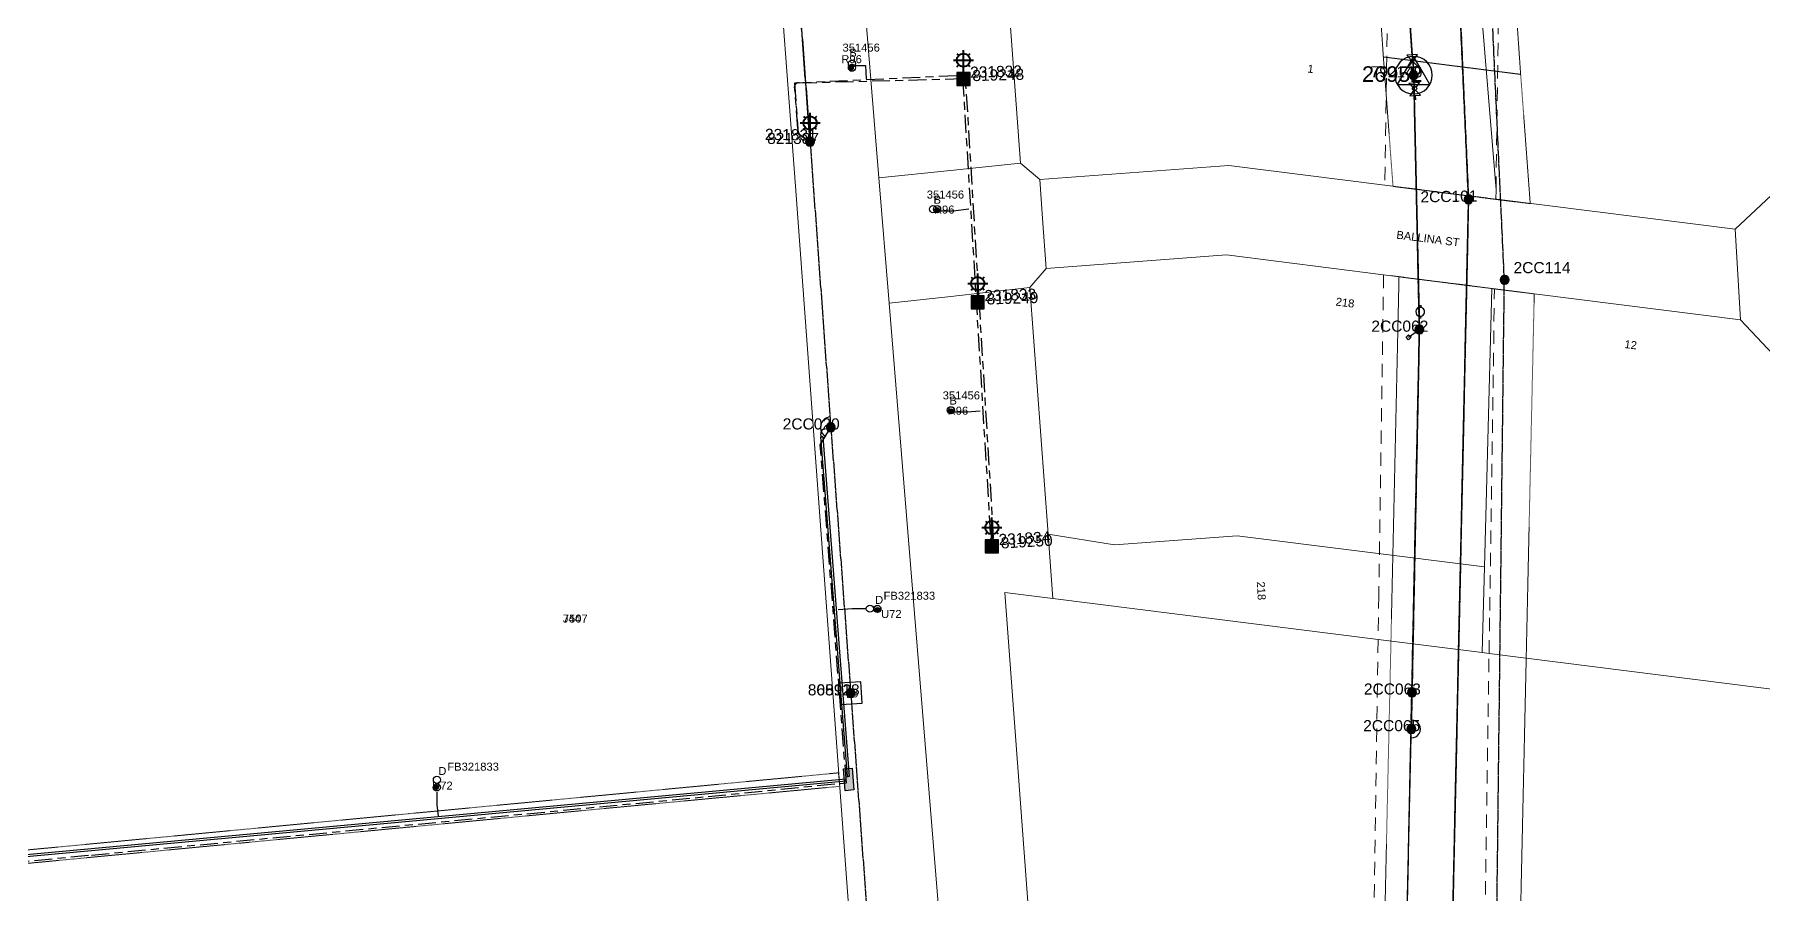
# Model space of a CAD drawing. Header units: metres. Extents: x 277863 to 282129, y 6130772 to 6135401.
# Drawn here: x 280905.7 to 281294.5, y 6133274.1 to 6133467.4 of the extents above; entities that cross this region are included whole.
import ezdxf
from ezdxf.enums import TextEntityAlignment as Align

# ---------------------------------------------------------------- set-up
doc = ezdxf.new("R2010")
doc.units = ezdxf.units.M
for name, pattern in [('Cable Exist OH', [1, 1, 0]), ('Cable Exist UG', [8.2, 4, -1.2, 1.8, -1.2]), ('Dash', [5, 3, -2]), ('HIDDEN', [0.375, 0.25, -0.125]), ('HIDDEN2', [0.1875, 0.125, -0.0625])]:
    doc.linetypes.add(name, pattern=pattern)
doc.layers.get('0').update_dxf_attribs({"color": 6})
for name, color, linetype, lineweight in [('Cadastre Easements_SP_EXT', 9, 'Continuous', 5), ('Cadastre Land Parcels_SP_EXT', 9, 'Continuous', 5), ('Cadastre Other Property_SP_EXT', 9, 'HIDDEN', 5), ('Cadastre Roads_SP_EXT', 9, 'Continuous', 5)]:
    doc.layers.add(name, color=color, linetype=linetype, lineweight=lineweight)
for name, color, linetype in [('Duct_SP_EXT', 7, 'Continuous'), ('Equip_LV_EXT', 7, 'Continuous'), ('Equip_SP_HV_EXT', 7, 'Continuous'), ('Equip_SP_LV_EXT', 7, 'Continuous'), ('Equip_SP_SL_EXT', 7, 'Continuous'), ('Mains_HV_EXT', 7, 'Continuous'), ('Mains_LV_EXT', 7, 'Continuous'), ('Mains_SL_EXT', 7, 'Continuous'), ('Mains_TR_EXT', 7, 'Continuous'), ('Services_SP_EXT', 7, 'Continuous'), ('Sub_SP_TR_HV_LV_EXT', 7, 'Continuous'), ('SupportsOH_SP_TR_HV_LV_SL_EXT', 7, 'Continuous'), ('SupportsUG_SP_HV_EXT', 7, 'Continuous'), ('SupportsUG_SP_LV_SL_EXT', 7, 'Continuous'), ('Trench_SP_EXT', 7, 'Continuous')]:
    doc.layers.add(name, color=color, linetype=linetype)
doc.styles.add('COLUMN_LABEL', font='arial.ttf')
doc.styles.add('iecARIAL', font='arial.ttf', dxfattribs={"height": 2})
doc.styles.add('PIT_LABEL', font='arial.ttf')
doc.styles.add('POLE_LABEL', font='arial.ttf')
doc.styles.get("Standard").update_dxf_attribs({"font": 'arial.ttf'})

# ---------------------------------------------------------------- blocks, each defined once
blk = doc.blocks.new('SUB_POLE_EXT')
blk.add_wipeout([(0, 4.22), (0.42, 4.2), (0.83, 4.14), (1.21, 4.05), (1.62, 3.9), (1.99, 3.72), (2.35, 3.51), (2.68, 3.26), (2.99, 2.99), (3.28, 2.66), (3.52, 2.34), (3.76, 1.92), (3.9, 1.62), (4.04, 1.23), (4.18, 0.63), (4.22, 0), (4.18, -0.61), (4.06, -1.15), (3.9, -1.62), (3.58, -2.24), (3.22, -2.73), (2.97, -3.01), (2.68, -3.26), (2.36, -3.5), (2, -3.72), (1.64, -3.89), (1.25, -4.03), (0.82, -4.14), (0.42, -4.2), (0, -4.22), (-0.41, -4.2), (-0.8, -4.15), (-1.21, -4.05), (-1.62, -3.9), (-1.99, -3.73), (-2.35, -3.51), (-2.68, -3.26), (-2.96, -3.02), (-3.23, -2.72), (-3.51, -2.35), (-3.71, -2.01), (-3.91, -1.6), (-4.05, -1.21), (-4.16, -0.76), (-4.22, -0.14), (-4.21, 0.39), (-4.14, 0.83), (-4.03, 1.27), (-3.9, 1.63), (-3.71, 2.02), (-3.5, 2.37), (-3.28, 2.67), (-2.99, 2.99), (-2.68, 3.27), (-2.33, 3.52), (-1.98, 3.73), (-1.63, 3.9), (-1.2, 4.05), (-0.78, 4.15), (-0.4, 4.21)])
blk.add_line((2.16, 0.48), (2.16, 0.48, 0))
blk.add_lwpolyline([(-4.22, 0, 1), (4.22, 0, 1)], format="xyb", close=True)
blk.add_lwpolyline([(2.14, 0.52), (0, 4.22), (-3.66, -2.11), (3.66, -2.11)], close=True)
for tag, height, flags, p in [('STREET_CODE', 0.2, 9, (1.5, 0)), ('ASSET_NUM', 3.5, 8, (2, 2)), ('CONSTRUCTED_VOLTAGE', 0.2, 9, (1.5, -0.2)), ('OPERATING_VOLTAGE', 0.2, 9, (1.5, -0.6)), ('OPERATED_BY', 0.2, 9, (1.5, -0.8)), ('ORIENTATION', 0.2, 9, (1.5, -1.2)), ('OWNED_BY', 0.2, 9, (1.5, -1.4)), ('SECONDARY_VOLTAGE', 0.2, 9, (1.5, -1.6)), ('STATE', 0.2, 9, (1.5, -1.8)), ('SUBSTATION_TYPE', 0.2, 9, (1.5, -2)), ('STREETNAME', 0.2, 9, (1.5, -2.8)), ('SUBURB', 0.2, 9, (1.5, -3)), ('Z', 0.2, 1, (1.5, -3.4)), ('NO_PHASES', 0.2, 9, (1.5, -0.4)), ('MAINTAINED_BY', 0.2, 9, (1.5, -1)), ('USAGE', 0.2, 9, (1.5, -2.2)), ('LEGEND', 0.2, 9, (1.5, -2.4)), ('LOCATION', 0.2, 9, (1.5, -2.6)), ('NOTES', 0.2, 9, (1.5, -3.2))]:
    blk.add_attdef(tag, text='', height=height, dxfattribs=dict(flags=flags)).set_placement(p, align=Align.MIDDLE_LEFT)
blk = doc.blocks.new('COLUMN_EXT')
blk.add_hatch(color=256).paths.add_polyline_path([(-1.49, 1.48), (-1.49, -1.49), (1.48, -1.49), (1.48, 1.48)])
blk.add_lwpolyline([(-1.49, -1.49), (1.48, -1.49), (1.48, 1.48), (-1.49, 1.48)], close=True)
for tag, height, style, flags, p in [('STRUCTURE_PLANT_NUMBER', 0.2, 'POLE_LABEL', 9, (1.81, 0.03)), ('ASSET_NUM', 2.5, 'COLUMN_LABEL', 8, (2, 2)), ('STREET_CODE', 0.2, 'COLUMN_LABEL', 9, (1.81, -0.2))]:
    blk.add_attdef(tag, text='', height=height, dxfattribs=dict(style=style, flags=flags)).set_placement(p, align=Align.MIDDLE_LEFT)
at = {"flags": 1}
blk.add_attdef('Z', (1.81, -2.35), '', height=0.2, dxfattribs=at)
at = {"flags": 9}
for tag, p in [('COLUMN_TYPE', (1.81, -0.4)), ('OWNED_BY', (1.81, -0.6)), ('STATE', (1.81, -0.8)), ('USAGE', (1.81, -1)), ('STREETNAME', (1.81, -1.6)), ('SUBURB', (1.81, -1.8)), ('LEGEND', (1.81, -1.2)), ('LOCATION', (1.81, -1.4)), ('NOTES', (1.81, -2))]:
    blk.add_attdef(tag, text='', height=0.2, dxfattribs=at).set_placement(p, align=Align.MIDDLE_LEFT)
blk = doc.blocks.new('DUCT_EXT')
blk.add_circle((0, 0.8), 0.8)
at = {"flags": 1}
blk.add_attdef('Z', (0, 0), '', height=0.2, dxfattribs=at)
at = {"flags": 9}
for tag, p in [('DUCT_CODE', (0, 0)), ('XSECT_TYPE', (0, -0.2)), ('STATE', (0, -0.6)), ('FB_REFERENCE', (0, -0.4)), ('NOTES', (0, -0.8))]:
    blk.add_attdef(tag, text='', height=0.2, dxfattribs=at).set_placement(p, align=Align.MIDDLE_LEFT)
blk = doc.blocks.new('LV_OH_LINKS_OPEN_EXT')
for p, q in [((-0.17, 4.97), (-0.17, 5.46)), ((0.17, 4.97), (0.17, 5.46)), ((-0.17, 3), (-0.17, 2.5)), ((0.17, 3), (0.17, 2.5))]:
    blk.add_line(p, q)
blk.add_lwpolyline([(0, 2.99, 1), (0, 4.98, 1)], format="xyb", close=True)
at = {"flags": 9}
for tag, p in [('ACTUAL_STATUS', (0, 0)), ('CONSTRUCTED_VOLTAGE', (0, -0.2)), ('OPERATING_VOLTAGE', (0, -0.6)), ('ORIENTATION', (0, -0.8)), ('OWNED_BY', (0, -1)), ('STATE', (0, -1.2)), ('SWITCH_TYPE', (0, -1.4)), ('NO_PHASES', (0, -0.4)), ('USAGE', (0, -1.6)), ('LEGEND', (0, -1.8)), ('NOTES', (0, -2))]:
    blk.add_attdef(tag, text='', height=0.2, dxfattribs=at).set_placement(p, align=Align.MIDDLE_LEFT)
at = {"flags": 1}
blk.add_attdef('Z', (0, 0), '', height=0.2, dxfattribs=at)
blk = doc.blocks.new('LV_OH_LINKS_DISTFUSE_EXT')
for p, q in [((0, 0), (0.96, 0)), ((3.84, 0), (4.8, 0))]:
    blk.add_line(p, q)
blk.add_lwpolyline([(3.84, -1.2), (3.84, 1.2), (0.96, -1.2), (0.96, 1.2)], close=True)
at = {"flags": 9}
for tag, p in [('ACTUAL_STATUS', (0, 0)), ('CONSTRUCTED_VOLTAGE', (0, -0.2)), ('OPERATING_VOLTAGE', (0, -0.6)), ('ORIENTATION', (0, -0.8)), ('OWNED_BY', (0, -1)), ('STATE', (0, -1.2)), ('SWITCH_TYPE', (0, -1.4)), ('NO_PHASES', (0, -0.4)), ('USAGE', (0, -1.6)), ('NOTES', (0, -1.8))]:
    blk.add_attdef(tag, text='', height=0.2, dxfattribs=at).set_placement(p, align=Align.MIDDLE_LEFT)
at = {"flags": 1}
blk.add_attdef('Z', (0, 0), '', height=0.2, dxfattribs=at)
blk = doc.blocks.new('SL_LANTERN_EXT')
at = {"lineweight": 40}
for p, q in [((-2.25, 4.22), (2.25, 4.22)), ((-1.46, 5.68), (-1.06, 5.28)), ((0, 1.97), (0, 6.47)), ((1.46, 5.68), (1.06, 5.28)), ((-1.46, 2.76), (-1.06, 3.16)), ((0, 0), (0, 2.72)), ((1.46, 2.76), (1.06, 3.16))]:
    blk.add_line(p, q, dxfattribs=at)
blk.add_circle((0, 4.22), 1.5, dxfattribs=at)
at = {"style": 'iecARIAL', "flags": 8}
blk.add_attdef('ASSET_NUM', (1.5, 1.5), '', height=2.5, dxfattribs=at)
for tag, p, height, flags in [('OPERATING_VOLTAGE', (0.98, -1.65), 0.2, 9), ('ORIENTATION', (0.98, -1.85), 0.2, 9), ('OWNED_BY', (0.98, -2.05), 0.2, 9), ('STATE', (0.98, -2.25), 0.2, 9), ('CONSTRUCTED_VOLTAGE', (0.98, -0.65), 0.2, 9), ('CONTROL_TYPE', (0.98, -0.85), 0.2, 9), ('LANTERN_PURPOSE', (0.98, -1.05), 0.2, 9), ('LANTERN_TYPE', (0.98, -1.25), 0.2, 9), ('NO_PHASES', (0.98, -1.45), 0.2, 9), ('USAGE', (0.98, -2.45), 0.2, 9), ('CEXIST', (0.98, -2.65), 0.2, 9), ('CNEW', (0.98, -2.85), 0.2, 9), ('CNUMBER', (0.98, -3.05), 0.2, 9), ('CREMOVE', (0.98, -3.25), 0.2, 9), ('CREPLACE', (0.98, -3.45), 0.2, 9), ('LKINGHEIGHT', (0.98, -3.65), 0.2, 9), ('LBRACKET', (0.98, -3.85), 0.2, 9), ('LBRACKETVOCAB', (0.98, -4.05), 0.2, 9), ('LNUMBER', (2.18, -3.25), 2.5, 8), ('LCATEGORY', (0.98, -4.25), 0.2, 9), ('LCHARGE1', (0.98, -4.45), 0.2, 9), ('LCHARGE1PERCENT', (0.98, -4.65), 0.2, 9), ('LCHARGE2', (0.98, -4.85), 0.2, 9), ('LCHARGE2PERCENT', (0.98, -5.05), 0.2, 9), ('LCHARGE3', (0.98, -5.25), 0.2, 9), ('LCHARGE3PERCENT', (0.98, -5.45), 0.2, 9), ('LEXIST', (0.98, -5.65), 0.2, 9), ('LLAMP', (0.98, -5.85), 0.2, 9), ('LLAMPVOCAB', (0.98, -6.05), 0.2, 9), ('LMAST', (0.98, -6.25), 0.2, 9), ('LMASTVOCAB', (0.98, -6.45), 0.2, 9), ('LNEW', (0.98, -6.65), 0.2, 9), ('LANTNUMBER', (0.98, -6.85), 0.2, 9), ('LOUTREACH', (0.98, -7.25), 0.2, 9), ('LOUTREACHVOCAB', (0.98, -7.45), 0.2, 9), ('LRATECODE', (0.98, -7.65), 0.2, 9), ('LREMOVE', (0.98, -7.85), 0.2, 9), ('STREETNAME', (0.98, -9.25), 0.2, 9), ('SUBURB', (0.98, -9.45), 0.2, 1), ('LREPLACE', (0.98, -8.05), 0.2, 9), ('LTYPE', (0.98, -8.25), 0.2, 9), ('LTYPEVOCAB', (0.98, -8.45), 0.2, 9), ('LEGEND', (0.98, -8.65), 0.2, 9), ('LOCATION', (0.98, -8.85), 0.2, 9), ('NOTES', (0.98, -9.05), 0.2, 9)]:
    blk.add_attdef(tag, p, '', height=height, dxfattribs=dict(flags=flags))
blk = doc.blocks.new('CCP_EXT')
blk.add_wipeout([(0, 0.57), (0.57, 0), (0, -0.57), (-0.57, 0)])
blk.add_lwpolyline([(-0.57, 0), (0, 0.57), (0.57, 0), (0, -0.57), (-0.57, 0)])
at = {"flags": 1}
blk.add_attdef('Z', (0, 0), '', height=0.2, dxfattribs=at)
at = {"flags": 9}
for tag, p in [('CCP_TYPE', (0, 0)), ('CONSTRUCTED_VOLTAGE', (0, -0.2)), ('OPERATING_VOLTAGE', (0, -0.6)), ('ORIENTATION', (0, -0.8)), ('OWNED_BY', (0, -1)), ('STATE', (0, -1.8)), ('NO_PHASES', (0, -0.4)), ('USAGE', (0, -1.2)), ('LEGEND', (0, -1.4)), ('LIFE_SUPPORT', (0, -1.6)), ('NOTES', (0, -2))]:
    blk.add_attdef(tag, text='', height=0.2, dxfattribs=at).set_placement(p, align=Align.MIDDLE_LEFT)
blk = doc.blocks.new('POLE_EXT')
blk.add_hatch(color=256).paths.add_polyline_path([(-1, 0, 1), (1, 0, 1)])
blk.add_lwpolyline([(-1, 0, 1), (1, 0, 1)], format="xyb", close=True)
for tag, height, flags, p in [('pNumber', 2.5, 8, (-17.84, 2.07)), ('OWNED_BY', 0.2, 9, (1.35, -0.4)), ('SPECIAL_USE', 0.2, 9, (1.35, -0.8)), ('STATE', 0.2, 9, (1.35, -1)), ('cLV', 0.2, 9, (1.35, -1.4)), ('hDepth', 0.2, 9, (1.35, -1.6)), ('hDia', 0.2, 9, (1.35, -1.8)), ('cHV', 0.2, 9, (1.35, -2)), ('cLinedev', 0.2, 9, (1.35, -3.4)), ('pExisting', 0.2, 9, (1.35, -3.8)), ('PARENT', 0.2, 9, (1.35, -0.6)), ('USAGE', 0.2, 9, (1.35, -1.2)), ('LBRACKET', 0.2, 9, (1.35, -2.2)), ('LExisting', 0.2, 9, (1.35, -2.4)), ('LANTNUMBER', 0.2, 9, (1.35, -2.6)), ('LOther', 0.2, 9, (1.35, -2.8)), ('LRemove', 0.2, 9, (1.35, -3)), ('LEGEND', 0.2, 9, (1.35, -3.2)), ('LOCATION', 0.2, 9, (1.35, -3.6)), ('pFooting', 0.2, 9, (1.35, -4.4)), ('pNew', 0.2, 9, (1.35, -4.6)), ('pRelocate', 0.2, 9, (1.35, -5)), ('pRemove', 0.2, 9, (1.35, -5.2)), ('pReplace', 0.2, 9, (1.35, -5.4)), ('pStay', 0.2, 9, (1.35, -5.6)), ('pType', 0.2, 9, (1.35, -5.8)), ('cspan', 0.2, 9, (1.35, -6)), ('STREETNAME', 0.2, 9, (1.35, -6.2)), ('SUBURB', 0.2, 9, (1.35, -6.4)), ('OPERATED_BY', 0.2, 9, (1.36, -7.01)), ('PFNUMBER', 0.2, 9, (1.35, -4)), ('NEWPFNUMBER', 0.2, 9, (1.35, -4.2)), ('NOTES', 0.2, 9, (1.35, -6.6)), ('MAINTAINED_BY', 0.2, 9, (1.36, -6.81))]:
    blk.add_attdef(tag, text='', height=height, dxfattribs=dict(flags=flags)).set_placement(p, align=Align.MIDDLE_LEFT)
at = {"style": 'POLE_LABEL'}
for tag, height, flags, p in [('STRUCTURE_PLANT_NUMBER', 0.2, 9, (1.35, 0.03)), ('ASSET_NUM', 2.5, 8, (2, 2)), ('STREET_CODE', 0.2, 9, (1.35, -0.2))]:
    blk.add_attdef(tag, text='', height=height, dxfattribs=dict(at, flags=flags)).set_placement(p, align=Align.MIDDLE_LEFT)
at = {"flags": 1}
blk.add_attdef('Z', (1.35, -7.33), '', height=0.2, dxfattribs=at)
blk = doc.blocks.new('HV_LOAD_BREAK_EXT')
blk.add_lwpolyline([(-2.4, -2.4), (2.4, -2.4), (2.4, 2.4), (-2.4, 2.4)], close=True)
at = {"insert": (-1.1, 0.99), "char_height": 2, "width": 2.9628, "attachment_point": 1}
blk.add_mtext('{\\Fisocp|c0;LB}', dxfattribs=at)
for tag, height, flags, p in [('STREET_CODE', 0.2, 9, (1.5, 0)), ('ASSET_NUM', 2.5, 8, (2, 2)), ('ACTUAL_STATUS', 0.2, 9, (1.5, -0.2)), ('CONSTRUCTED_VOLTAGE', 0.2, 9, (1.5, -0.4)), ('OPERATING_VOLTAGE', 0.2, 9, (1.5, -0.8)), ('ORIENTATION', 0.2, 9, (1.5, -1)), ('OWNED_BY', 0.2, 9, (1.5, -1.2)), ('OPERATED_BY', 0.2, 9, (1.5, -1.4)), ('STATE', 0.2, 9, (1.5, -1.8)), ('SWITCH_TYPE', 0.2, 9, (1.5, -2)), ('STREETNAME', 0.2, 9, (1.5, -2.8)), ('SUBURB', 0.2, 9, (1.5, -3)), ('Z', 0.2, 1, (1.5, -3.6)), ('NO_PHASES', 0.2, 9, (1.5, -0.6)), ('MAINTAINED_BY', 0.2, 9, (1.5, -1.6)), ('USAGE', 0.2, 9, (1.5, -2.2)), ('LEGEND', 0.2, 9, (1.5, -2.4)), ('LOCATION', 0.2, 9, (1.5, -2.6)), ('NOTES', 0.2, 9, (1.5, -3.2)), ('LABEL_ALIGNMENT', 0.2, 9, (1.5, -3.4))]:
    blk.add_attdef(tag, text='', height=height, dxfattribs=dict(flags=flags)).set_placement(p, align=Align.MIDDLE_LEFT)
blk = doc.blocks.new('CABLE_LARGE_EXT')
h = blk.add_hatch(color=256)
edge = h.paths.add_edge_path()
edge.add_arc((0, 0.55), 0.55, 0, 360)
blk.add_circle((0, 0.55), 0.55)
at = {"flags": 1}
blk.add_attdef('Z', (0, 0), '', height=0.2, dxfattribs=at)
at = {"flags": 9}
for tag, p in [('COND_CODE', (0, 0)), ('STATE', (0, -0.4)), ('XSECT_SIZE', (0, -0.6)), ('FB_REFERENCE', (0, -0.2)), ('NOTES', (0, -0.8))]:
    blk.add_attdef(tag, text='', height=0.2, dxfattribs=at).set_placement(p, align=Align.MIDDLE_LEFT)
blk = doc.blocks.new('PIT_EXT')
blk.add_hatch(color=256).paths.add_polyline_path([(-2.47, 0.99), (2.47, 0.99), (2.47, -0.99), (-2.47, -0.99)])
at = {"lineweight": -3}
blk.add_lwpolyline([(-2.47, 0.99), (2.47, 0.99), (2.47, -0.99), (-2.47, -0.99)], close=True, dxfattribs=at)
at = {"flags": 1}
blk.add_attdef('Z', (0, 0), '', height=0.2, dxfattribs=at)
at = {"style": 'PIT_LABEL'}
for tag, height, flags, p in [('ASSET_NUM', 2.5, 8, (2, 2)), ('STREET_CODE', 0.2, 9, (0, -0.2))]:
    blk.add_attdef(tag, text='', height=height, dxfattribs=dict(at, flags=flags)).set_placement(p, align=Align.MIDDLE_LEFT)
at = {"flags": 9}
for tag, p in [('OWNED_BY', (0, -0.4)), ('STATE', (0, -0.6)), ('SUPPORT_TYPE', (0, -0.8)), ('USAGE', (0, -1)), ('LOCATION', (0, -1.2)), ('NOTES', (0, -1.4))]:
    blk.add_attdef(tag, text='', height=0.2, dxfattribs=at).set_placement(p, align=Align.MIDDLE_LEFT)

msp = doc.modelspace()

# ---------------------------------------------------------------- linework, layer by layer
at = {"layer": 'Cadastre Land Parcels_SP_EXT', "linetype": 'Continuous'}
msp.add_lwpolyline([(281088.89, 6133269.63), (281078.87, 6133404.83), (281076.76, 6133433.28), (281072.1, 6133496.08), (281071.63, 6133504.12), (281060.69, 6133505.5), (280916.88, 6133523.55), (280916.73, 6133523.36), (280856.05, 6133443.83)], dxfattribs=at)
for points in [[(281108.95, 6133271.11), (281097.87, 6133406.98), (281095.57, 6133435.22), (281090.15, 6133501.57), (281071.63, 6133504.12), (281072.1, 6133496.08), (281076.76, 6133433.28), (281078.87, 6133404.83), (281088.89, 6133269.63), (281108.95, 6133271.11)], [(281302.03, 6133436.71), (281299.59, 6133475.47), (281235.09, 6133483.6), (281230.13, 6133484.22), (281234.33, 6133432.51), (281234.3, 6133430.39), (281234.5, 6133430.36), (281288.08, 6133423.61), (281302.03, 6133436.71)], [(281233.43, 6133410.33), (281209.04, 6133413.4), (281173.75, 6133417.85), (281133.19, 6133414.84), (281129.5, 6133410.56), (281133.61, 6133355.06), (281148.56, 6133352.68), (281176.15, 6133354.72), (281231.73, 6133347.72), (281233.43, 6133410.33)], [(281305.17, 6133386.43), (281289.35, 6133403.29), (281233.99, 6133410.26), (281233.43, 6133410.33), (281231.73, 6133347.72), (281231.2, 6133328.43), (281232.77, 6133328.23), (281309.42, 6133318.57), (281305.17, 6133386.43)], [(281133.61, 6133355.06), (281134.68, 6133340.59), (281207.81, 6133331.38), (281231.2, 6133328.43), (281231.73, 6133347.72), (281176.15, 6133354.72), (281148.56, 6133352.68), (281133.61, 6133355.06)], [(281619.55, 6133279.51), (281422.02, 6133304.39), (281329.63, 6133316.03), (281309.42, 6133318.57), (281232.77, 6133328.23), (281231.2, 6133328.43), (281207.81, 6133331.38), (281134.68, 6133340.59), (281123.88, 6133341.95), (281130.16, 6133257.27), (281206.56, 6133247.65), (281231.52, 6133244.5), (281599.88, 6133198.09), (281619.55, 6133279.51)]]:
    msp.add_lwpolyline(points, close=True, dxfattribs=at)
at = {"layer": 'Cadastre Other Property_SP_EXT', "linetype": 'HIDDEN2'}
msp.add_lwpolyline([(280847.8, 6133275.71), (280951.53, 6133285.57), (281033.8, 6133293.39), (281086.76, 6133298.38), (281086.47, 6133301.41), (280989.79, 6133292.22), (280918.63, 6133285.46), (280817.55, 6133275.85)], dxfattribs=at)
at = {"layer": 'Cadastre Roads_SP_EXT', "linetype": 'Continuous'}
for points in [[(281111.64, 6133436.87), (281127.43, 6133438.49), (281123.03, 6133497.72), (281121.6, 6133516.82), (281121.18, 6133522.5), (281120.92, 6133525.91), (281119.32, 6133547.35), (281115.63, 6133596.98), (281111.94, 6133646.61), (281108.25, 6133696.24), (281104.8, 6133742.6), (281085.62, 6133734.38), (281075.55, 6133730.07), (281090.15, 6133501.57), (281095.57, 6133435.22), (281111.64, 6133436.87)], [(281209.34, 6133433.53), (281174.26, 6133437.95), (281131.71, 6133434.79), (281132.36, 6133426.05), (281133.19, 6133414.84), (281173.75, 6133417.85), (281209.04, 6133413.4), (281233.43, 6133410.33), (281233.99, 6133410.26), (281289.35, 6133403.29), (281288.63, 6133414.72), (281288.08, 6133423.61), (281234.5, 6133430.36), (281234.3, 6133430.39), (281209.34, 6133433.53)]]:
    msp.add_lwpolyline(points, close=True, dxfattribs=at)
msp.add_lwpolyline([(281130.16, 6133257.27), (281123.88, 6133341.95), (281134.68, 6133340.59), (281133.61, 6133355.06), (281133.61, 6133355.06), (281129.5, 6133410.56), (281111.03, 6133408.47), (281097.87, 6133406.98), (281108.95, 6133271.11)], dxfattribs=at)
at = {"layer": 'Duct_SP_EXT'}
for p, q in [((281082.44, 6133376.93), (281082.68, 6133376.94)), ((281082.44, 6133376.93), (281088.42, 6133300.59)), ((281082.91, 6133376.96), (281082.68, 6133376.94)), ((281082.91, 6133376.96), (281088.9, 6133300.62)), ((281088.12, 6133300.02), (280839.96, 6133277.11)), ((281088.17, 6133299.54), (280840, 6133276.63)), ((281088.12, 6133300.02), (281088.15, 6133299.78)), ((281088.17, 6133299.54), (281088.15, 6133299.78)), ((281088.42, 6133300.59), (281088.66, 6133300.61)), ((281088.9, 6133300.62), (281088.66, 6133300.61))]:
    msp.add_line(p, q, dxfattribs=at)
for points in [[(281089.57, 6133460.43), (281092.54, 6133460.43), (281092.72, 6133457.46)], [(281109.3, 6133427.78), (281112.27, 6133427.78), (281115.74, 6133428.19)], [(281112.39, 6133382.57), (281115.37, 6133382.57), (281118.34, 6133382.79)], [(281092.46, 6133338.28), (281089.51, 6133338.28), (281086.42, 6133338.04)], [(280996.14, 6133297.07), (280996.13, 6133294.2), (280996.4, 6133291.64)]]:
    msp.add_lwpolyline(points, dxfattribs=at)
at = {"layer": 'Mains_HV_EXT', "linetype": 'Cable Exist OH'}
for points in [[(281076.36, 6133492.73), (281076.36, 6133492.69), (281080.07, 6133443.3), (281084.73, 6133379.11)], [(281084.73, 6133379.11), (281089.22, 6133319.32)], [(281089.22, 6133319.32), (281093.79, 6133257.56), (281098.19, 6133194.31)]]:
    msp.add_lwpolyline(points, dxfattribs=at)
at = {"layer": 'Mains_HV_EXT', "linetype": 'Continuous'}
msp.add_lwpolyline([(281084.58, 6133381.42, 0.751221), (281083.64, 6133377.03)], format="xyb", dxfattribs=at)
at = {"layer": 'Mains_HV_EXT', "linetype": 'Cable Exist UG'}
msp.add_lwpolyline([(280718.58, 6133267.2), (280750.95, 6133269.51), (280767.2, 6133270.71), (280797.31, 6133272.77), (280832.99, 6133275.2), (280848.5, 6133276.28), (280918.45, 6133282.93), (281057.17, 6133296.09), (281088.24, 6133299.19), (281088.24, 6133299.19), (281082.38, 6133375.16), (281084.73, 6133379.11)], dxfattribs=at)
at = {"layer": 'Mains_LV_EXT', "linetype": 'Cable Exist OH'}
msp.add_lwpolyline([(281214.23, 6133263.5), (281215.28, 6133311.27)], dxfattribs=at)
at = {"layer": 'Mains_LV_EXT', "linetype": 'Continuous'}
msp.add_lwpolyline([(281215.25, 6133309.27, 1.023803), (281215.3, 6133313.27)], format="xyb", dxfattribs=at)
at = {"layer": 'Mains_SL_EXT', "linetype": 'Cable Exist OH'}
msp.add_lwpolyline([(281080.07, 6133443.3), (281076.36, 6133492.73)], dxfattribs=at)
at = {"layer": 'Mains_SL_EXT', "linetype": 'Cable Exist UG'}
for points in [[(281114.57, 6133457.42), (281113.06, 6133458.12), (281076.54, 6133456.48), (281076.54, 6133456.48), (281077.39, 6133445.09), (281080.07, 6133443.3)], [(281117.77, 6133407.2), (281118.01, 6133409.1), (281115.19, 6133455.46), (281114.57, 6133457.42)], [(281120.97, 6133352.34), (281121.36, 6133354.23), (281118.23, 6133405.53), (281117.62, 6133407.35)]]:
    msp.add_lwpolyline(points, dxfattribs=at)
at = {"layer": 'Trench_SP_EXT', "linetype": 'Cable Exist UG'}
for points in [[(281080.07, 6133443.3), (281078.02, 6133444.67), (281078.02, 6133444.67, -0.235237), (281077.3, 6133446.27), (281077.3, 6133446.27), (281076.6, 6133455.64), (281076.6, 6133455.64, -0.491139), (281077.63, 6133456.53), (281077.63, 6133456.53), (281114.38, 6133457.5), (281120.78, 6133352.43)], [(281082.55, 6133377.09), (281082.51, 6133377.64), (281082.51, 6133377.64, -0.361447), (281083.08, 6133378.67), (281083.08, 6133378.67), (281084.71, 6133379.05)]]:
    msp.add_lwpolyline(points, format="xyb", dxfattribs=at)

# ---------------------------------------------------------------- block references
at = {"layer": 'Duct_SP_EXT'}
for name, p, rotation in [('DUCT_EXT', (281088.68, 6133460.86), 269.9999999999998), ('DUCT_EXT', (281088.68, 6133459.94), 269.9999999999998), ('CABLE_LARGE_EXT', (281088.68, 6133459.94), 269.9999999999998), ('DUCT_EXT', (281092.72, 6133338.33), 268.9790336611341), ('DUCT_EXT', (281094.42, 6133338.28), 268.9790336611341), ('DUCT_EXT', (280995.36, 6133299.85), 268.9790336611341), ('DUCT_EXT', (280995.33, 6133298.15), 268.9790336611341), ('CABLE_LARGE_EXT', (280995.33, 6133298.15), 268.9790336611341)]:
    msp.add_blockref(name, p, dxfattribs=dict(at, rotation=rotation))
for name, p in [('DUCT_EXT', (281107.71, 6133427.35)), ('DUCT_EXT', (281108.63, 6133427.35)), ('CABLE_LARGE_EXT', (281108.63, 6133427.35)), ('DUCT_EXT', (281111.72, 6133382.13)), ('CABLE_LARGE_EXT', (281111.72, 6133382.13)), ('CABLE_LARGE_EXT', (281095.24, 6133337.46))]:
    msp.add_blockref(name, p, dxfattribs=at)
at = {"layer": 'Equip_SP_HV_EXT'}
ref = msp.add_blockref('HV_LOAD_BREAK_EXT', (281089.22, 6133319.32), dxfattribs=dict(at, rotation=3.506781487031276))
ref.add_attrib('ASSET_NUM', '68118', dxfattribs={"layer": '0', "height": 2.5}).set_placement((281091.22, 6133320.07), align=Align.MIDDLE_RIGHT)
at = {"layer": 'Equip_SP_LV_EXT', "rotation": 357.5919413313752}
msp.add_blockref('LV_OH_LINKS_OPEN_EXT', (281217.11, 6133401.09), dxfattribs=at)
at = {"layer": 'Equip_SP_SL_EXT'}
ref = msp.add_blockref('SL_LANTERN_EXT', (281114.57, 6133457.42), dxfattribs=at)
ref.add_attrib('ASSET_NUM', '231832', dxfattribs={"layer": '0', "height": 2.5, "rotation": 1.5737, "style": 'iecARIAL'}).set_placement((281116.07, 6133458.92), align=Align.MIDDLE_LEFT)
ref = msp.add_blockref('SL_LANTERN_EXT', (281080.07, 6133443.3), dxfattribs=at)
ref.add_attrib('ASSET_NUM', '231831', dxfattribs={"layer": '0', "height": 2.5, "rotation": 359.1289, "style": 'iecARIAL'}).set_placement((281081.57, 6133444.8), align=Align.MIDDLE_RIGHT)
ref = msp.add_blockref('SL_LANTERN_EXT', (281117.77, 6133407.2), dxfattribs=at)
ref.add_attrib('ASSET_NUM', '231833', dxfattribs={"layer": '0', "height": 2.5, "rotation": 1.7463, "style": 'iecARIAL'}).set_placement((281119.27, 6133408.7), align=Align.MIDDLE_LEFT)
ref = msp.add_blockref('SL_LANTERN_EXT', (281120.97, 6133352.34), dxfattribs=at)
ref.add_attrib('ASSET_NUM', '231834', dxfattribs={"layer": '0', "height": 2.5, "rotation": 3.1364, "style": 'iecARIAL'}).set_placement((281122.47, 6133353.84), align=Align.MIDDLE_LEFT)
at = {"layer": 'Sub_SP_TR_HV_LV_EXT'}
ref = msp.add_blockref('SUB_POLE_EXT', (281215.79, 6133458.27), dxfattribs=at)
ref.add_attrib('ASSET_NUM', '26952', dxfattribs={"layer": '0', "height": 3.5}).set_placement((281217.79, 6133458.52), align=Align.MIDDLE_RIGHT)
at = {"layer": 'SupportsOH_SP_TR_HV_LV_SL_EXT'}
ref = msp.add_blockref('POLE_EXT', (281080.07, 6133443.3), dxfattribs=at)
ref.add_attrib('ASSET_NUM', '821387', dxfattribs={"layer": '0', "height": 2.5, "style": 'POLE_LABEL'}).set_placement((281082.07, 6133444.05), align=Align.MIDDLE_RIGHT)
ref = msp.add_blockref('POLE_EXT', (281228.15, 6133430.37), dxfattribs=at)
ref.add_attrib('ASSET_NUM', '2CC101', dxfattribs={"layer": '0', "height": 2.5, "rotation": 1, "style": 'POLE_LABEL'}).set_placement((281230.15, 6133431.12), align=Align.MIDDLE_RIGHT)
ref = msp.add_blockref('POLE_EXT', (281236.28, 6133412.25), dxfattribs=at)
ref.add_attrib('ASSET_NUM', '2CC114', dxfattribs={"layer": '0', "height": 2.5, "style": 'POLE_LABEL'}).set_placement((281238.28, 6133413), align=Align.BOTTOM_LEFT)
ref = msp.add_blockref('POLE_EXT', (281084.73, 6133379.11), dxfattribs=at)
ref.add_attrib('ASSET_NUM', '2CC020', dxfattribs={"layer": '0', "height": 2.5, "style": 'POLE_LABEL'}).set_placement((281086.73, 6133379.86), align=Align.MIDDLE_RIGHT)
ref = msp.add_blockref('POLE_EXT', (281089.22, 6133319.32), dxfattribs=at)
ref.add_attrib('ASSET_NUM', '805928', dxfattribs={"layer": '0', "height": 2.5, "style": 'POLE_LABEL'}).set_placement((281091.22, 6133320.07), align=Align.MIDDLE_RIGHT)
ref = msp.add_blockref('POLE_EXT', (281215.43, 6133319.5), dxfattribs=at)
ref.add_attrib('ASSET_NUM', '2CC063', dxfattribs={"layer": '0', "height": 2.5, "style": 'POLE_LABEL'}).set_placement((281217.43, 6133320.25), align=Align.MIDDLE_RIGHT)
ref = msp.add_blockref('POLE_EXT', (281215.28, 6133311.27), dxfattribs=at)
ref.add_attrib('ASSET_NUM', '2CC065', dxfattribs={"layer": '0', "height": 2.5, "style": 'POLE_LABEL'}).set_placement((281217.28, 6133312.02), align=Align.MIDDLE_RIGHT)
at = {"layer": 'SupportsUG_SP_HV_EXT', "rotation": 94.5361449229195}
msp.add_blockref('PIT_EXT', (281088.75, 6133299.94), dxfattribs=at)
at = {"layer": 'SupportsUG_SP_LV_SL_EXT'}
ref = msp.add_blockref('COLUMN_EXT', (281114.57, 6133457.42), dxfattribs=at)
ref.add_attrib('ASSET_NUM', '819248', dxfattribs={"layer": '0', "height": 2.5, "rotation": 1.5737, "style": 'COLUMN_LABEL'}).set_placement((281116.57, 6133458.17), align=Align.MIDDLE_LEFT)
ref = msp.add_blockref('COLUMN_EXT', (281117.77, 6133407.2), dxfattribs=at)
ref.add_attrib('ASSET_NUM', '819249', dxfattribs={"layer": '0', "height": 2.5, "rotation": 1.7463, "style": 'COLUMN_LABEL'}).set_placement((281119.77, 6133407.95), align=Align.MIDDLE_LEFT)
ref = msp.add_blockref('COLUMN_EXT', (281120.97, 6133352.34), dxfattribs=at)
ref.add_attrib('ASSET_NUM', '819250', dxfattribs={"layer": '0', "height": 2.5, "rotation": 3.1364, "style": 'COLUMN_LABEL'}).set_placement((281122.97, 6133353.09), align=Align.MIDDLE_LEFT)

# ---------------------------------------------------------------- texts
at = {"layer": 'Cadastre Land Parcels_SP_EXT'}
for s, rotation, p in [('1', 352.6888, (281191.84, 6133458.9)), ('218', 352.9404, (281198.2, 6133406.49)), ('12', 352.9398, (281263.13, 6133396.94)), ('218', 273.4794, (281180.53, 6133344.37))]:
    msp.add_text(s, height=1.8, rotation=rotation, dxfattribs=at).set_placement(p)
at = {"layer": 'Cadastre Roads_SP_EXT'}
msp.add_text('BALLINA ST', height=1.8, rotation=352.8207, dxfattribs=at).set_placement((281211.85, 6133421.53))
at = {"layer": 'Duct_SP_EXT'}
for s, p in [('R96', (281087.1, 6133460.96)), ('351456', (281087.37, 6133463.57)), ('B', (281088.89, 6133462.41)), ('351456', (281106.32, 6133430.53)), ('B', (281107.84, 6133429.37)), ('R96', (281107.93, 6133427.15)), ('351456', (281109.9, 6133385.38)), ('B', (281111.42, 6133384.21)), ('R96', (281111.02, 6133381.93)), ('D', (281094.7, 6133339.4)), ('FB321833', (281096.6, 6133340.33)), ('U72', (281096.04, 6133336.22)), ('FB321833', (280998.49, 6133301.9)), ('U72', (280995.09, 6133297.65)), ('D', (280996.47, 6133300.92))]:
    msp.add_text(s, height=1.8, dxfattribs=at).set_placement(p)
at = {"layer": 'Mains_TR_EXT'}
for s in ['J44', '7507']:
    msp.add_text(s, height=1.8, dxfattribs=at).set_placement((281024.47, 6133335.2))

# ---------------------------------------------------------------- next in the draw order: linework, layer by layer
at = {"layer": 'Cadastre Land Parcels_SP_EXT', "linetype": 'Continuous'}
msp.add_lwpolyline([(281230.13, 6133484.22), (281220.9, 6133485.39), (281214.68, 6133486.17), (281210.14, 6133486.74), (281123.03, 6133497.71), (281127.43, 6133438.49), (281131.71, 6133434.8), (281174.26, 6133437.95), (281209.34, 6133433.53), (281234.3, 6133430.39), (281234.33, 6133432.51), (281230.13, 6133484.22)], close=True, dxfattribs=at)
at = {"layer": 'Cadastre Other Property_SP_EXT', "linetype": 'HIDDEN2'}
msp.add_lwpolyline([(281239.87, 6133458.45), (281221.3, 6133727.59), (281190.44, 6133731.53), (281209, 6133462.37), (281239.87, 6133458.45)], close=True, dxfattribs=at)
at = {"layer": 'Mains_HV_EXT', "linetype": 'Cable Exist OH'}
msp.add_lwpolyline([(281215.84, 6133458.37), (281211.76, 6133512.14)], dxfattribs=at)
at = {"layer": 'Mains_LV_EXT', "linetype": 'Cable Exist OH'}
msp.add_lwpolyline([(281211.83, 6133512.13), (281215.84, 6133458.37), (281215.84, 6133458.2)], dxfattribs=at)

# ---------------------------------------------------------------- next in the draw order: block references
at = {"layer": 'Equip_LV_EXT'}
for p, rotation in [((281215.77, 6133459.03), 94.10387548740472), ((281215.87, 6133457.53), 274.3987053703427)]:
    msp.add_blockref('LV_OH_LINKS_DISTFUSE_EXT', p, dxfattribs=dict(at, rotation=rotation))
at = {"layer": 'Services_SP_EXT'}
msp.add_blockref('CCP_EXT', (281214.66, 6133399.35), dxfattribs=at)

# ---------------------------------------------------------------- next in the draw order: linework, layer by layer
at = {"layer": 'Cadastre Easements_SP_EXT', "linetype": 'Dash'}
msp.add_lwpolyline([(281231.66, 6133254.04), (281232.77, 6133328.23), (281232.91, 6133337.88), (281233.99, 6133410.26), (281233.43, 6133410.33), (281209.04, 6133413.4), (281207.96, 6133341.36), (281207.81, 6133331.38), (281206.71, 6133257.52)], dxfattribs=at)
at = {"layer": 'Cadastre Other Property_SP_EXT', "linetype": 'HIDDEN2'}
msp.add_lwpolyline([(281242.93, 6133409.1), (281212.52, 6133412.93), (281197.56, 6132738.27), (281228.49, 6132754.88), (281242.93, 6133409.1)], close=True, dxfattribs=at)
at = {"layer": 'Mains_LV_EXT', "linetype": 'Cable Exist OH'}
msp.add_lwpolyline([(281217.1, 6133401.12), (281215.28, 6133311.27)], dxfattribs=at)
at = {"layer": 'Services_SP_EXT'}
msp.add_lwpolyline([(281214.66, 6133399.35), (281217.11, 6133401.09)], dxfattribs=at)

# ---------------------------------------------------------------- next in the draw order: block references
msp.add_blockref('CCP_EXT', (281216.02, 6133455.28), dxfattribs=at)
at = {"layer": 'SupportsOH_SP_TR_HV_LV_SL_EXT'}
ref = msp.add_blockref('POLE_EXT', (281217.11, 6133401.09), dxfattribs=at)
ref.add_attrib('ASSET_NUM', '2CC062', dxfattribs={"layer": '0', "height": 2.5, "style": 'POLE_LABEL'}).set_placement((281219.11, 6133401.84), align=Align.MIDDLE_RIGHT)

# ---------------------------------------------------------------- next in the draw order: linework, layer by layer
at = {"layer": 'Cadastre Easements_SP_EXT', "linetype": 'Dash'}
msp.add_lwpolyline([(281210, 6133477.63), (281209.34, 6133433.53), (281234.3, 6133430.39), (281234.33, 6133432.51), (281234.33, 6133432.51), (281234.95, 6133474.44)], dxfattribs=at)
at = {"layer": 'Cadastre Other Property_SP_EXT', "linetype": 'HIDDEN2'}
msp.add_lwpolyline([(281239.87, 6133458.45), (281209, 6133462.37), (281211.17, 6133433.26), (281242.03, 6133429.37), (281239.87, 6133458.45)], close=True, dxfattribs=at)
at = {"layer": 'Mains_HV_EXT', "linetype": 'Cable Exist OH'}
for points in [[(281220.59, 6133599.27), (281228.15, 6133430.37), (281224.55, 6133266.95), (281220.86, 6133099.32), (281217.17, 6132931.68), (281213.61, 6132770.14)], [(281210.34, 6133086.73), (281211.58, 6133143.03), (281212.93, 6133204.34), (281214.14, 6133259.27), (281217.1, 6133401.08), (281215.84, 6133458.37)]]:
    msp.add_lwpolyline(points, dxfattribs=at)
at = {"layer": 'Mains_LV_EXT', "linetype": 'Cable Exist OH'}
msp.add_lwpolyline([(281215.84, 6133458.2), (281217.11, 6133401.26)], dxfattribs=at)
at = {"layer": 'Mains_TR_EXT', "linetype": 'Cable Exist OH'}
for points in [[(281211.51, 6132209.94), (281215.54, 6132392.94), (281218.43, 6132523.94), (281221.46, 6132661.26), (281221.78, 6132675.94), (281224.93, 6132818.93), (281228.22, 6132970.93), (281231.24, 6133111.64), (281234.24, 6133244.83), (281236.21, 6133412.16), (281234.57, 6133447.87), (281230.74, 6133532.19), (281220, 6133676.64), (281209.93, 6133811.34), (281200.97, 6133933.23), (281192.53, 6134046.62), (281187.23, 6134117.7), (281175.15, 6134269.25), (281146.6, 6134435.71)], [(281211.42, 6132604.56), (281213.61, 6132770.14), (281217.17, 6132931.68), (281220.86, 6133099.32), (281224.55, 6133266.95), (281228.15, 6133430.37), (281220.59, 6133599.27), (281205.6, 6133780.16), (281197.24, 6133846.96), (281187.87, 6133972.72)]]:
    msp.add_lwpolyline(points, dxfattribs=at)
at = {"layer": 'Services_SP_EXT'}
msp.add_lwpolyline([(281216.02, 6133455.28), (281215.87, 6133457.53)], dxfattribs=at)

# ---------------------------------------------------------------- next in the draw order: block references
at = {"layer": 'SupportsOH_SP_TR_HV_LV_SL_EXT'}
ref = msp.add_blockref('POLE_EXT', (281215.79, 6133458.27), dxfattribs=at)
ref.add_attrib('ASSET_NUM', '792140', dxfattribs={"layer": '0', "height": 2.5, "style": 'POLE_LABEL'}).set_placement((281217.79, 6133459.02), align=Align.MIDDLE_RIGHT)

doc.saveas('drawing.dxf')
